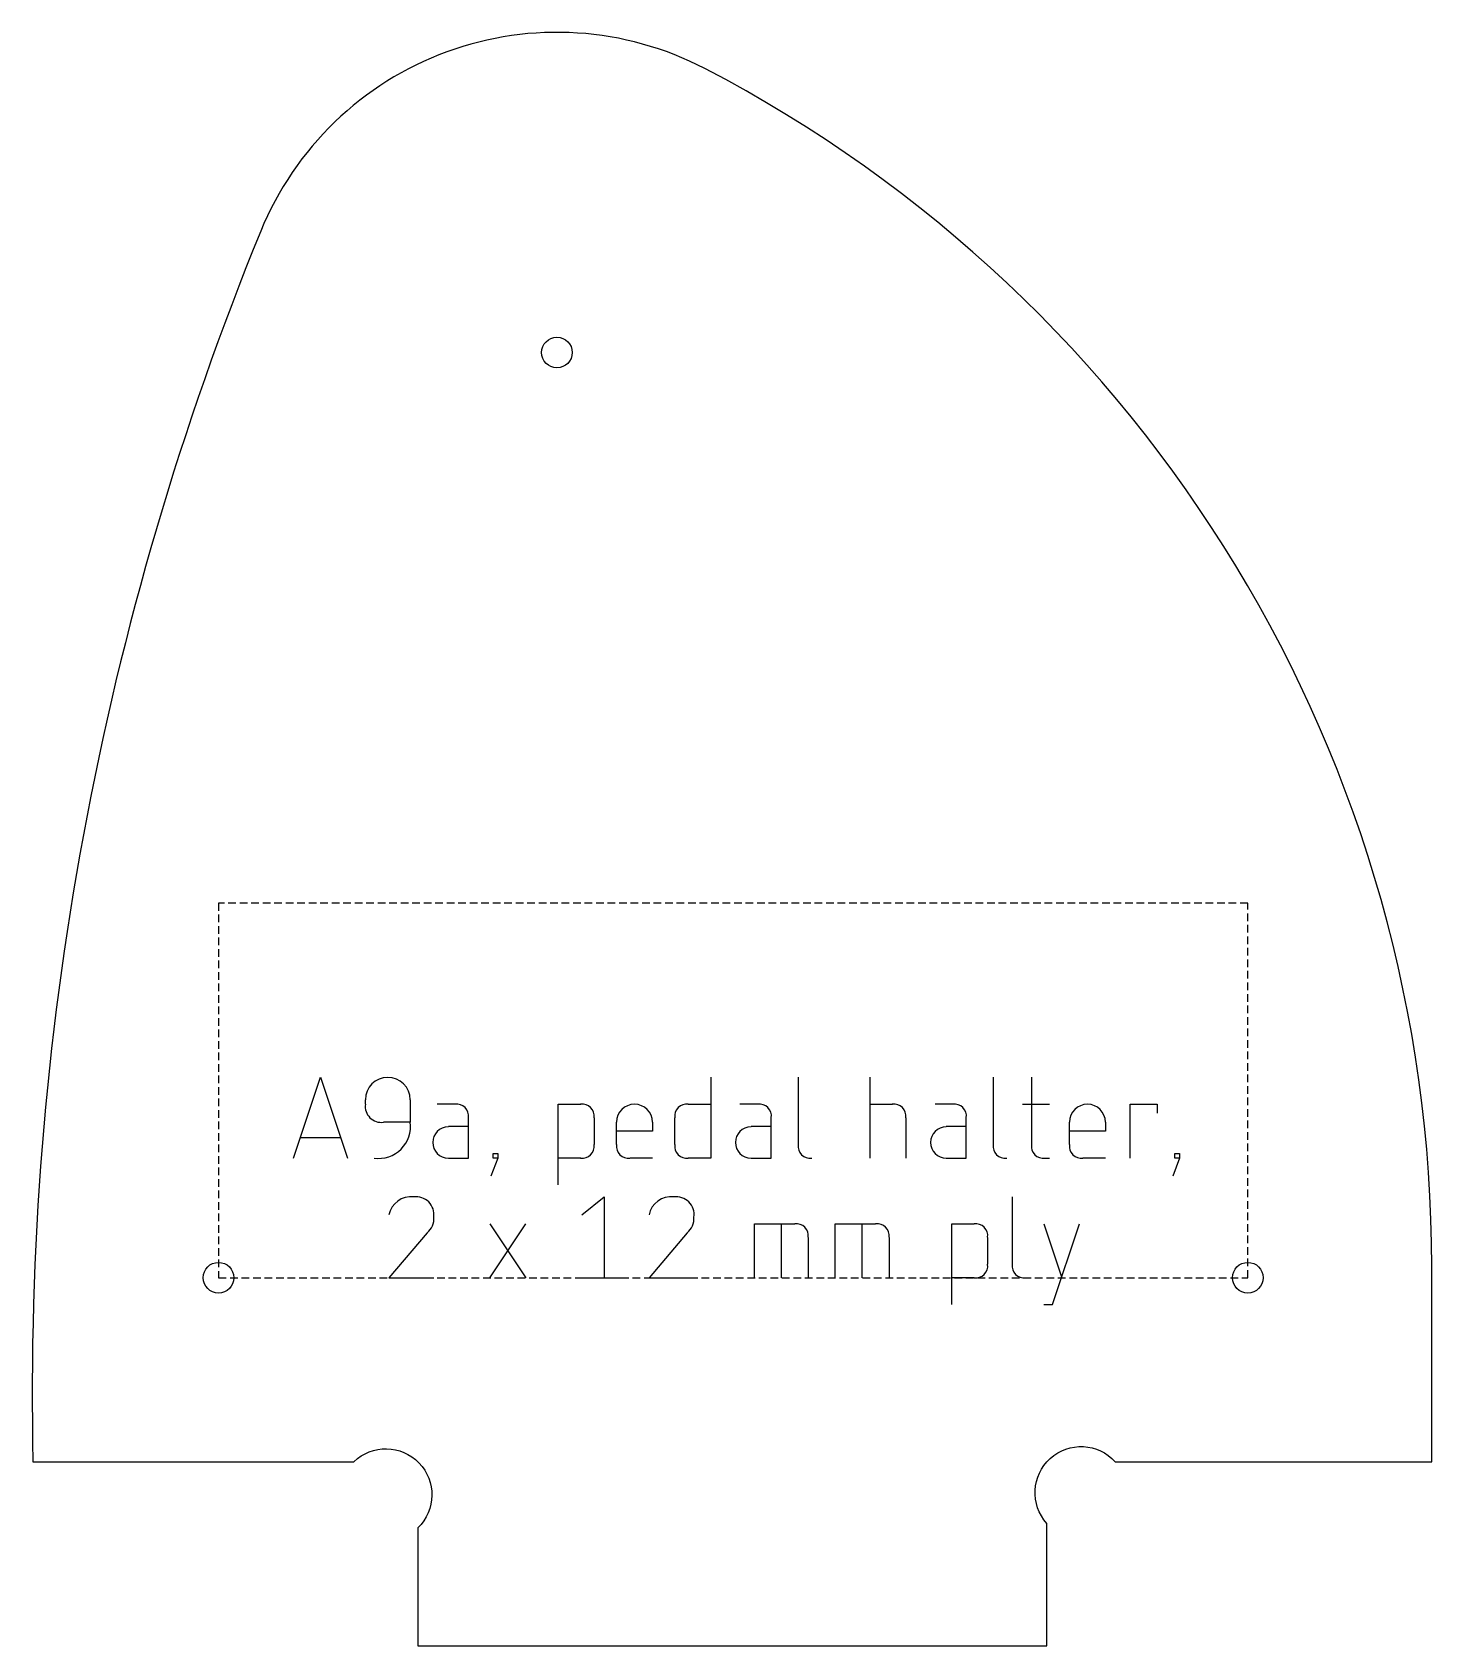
# Model space of a CAD drawing. Header units: millimetres. Extents: x -537 to -446, y -1078 to -973.
import ezdxf

# ---------------------------------------------------------------- set-up
doc = ezdxf.new("R2010")
doc.units = ezdxf.units.MM
doc.linetypes.add('DASHED', pattern=[0.75, 0.5, -0.25])
doc.layers.get('0').update_dxf_attribs({"linetype": 'CONTINUOUS'})
doc.layers.add('1', color=7, linetype='DASHED')

msp = doc.modelspace()

# ---------------------------------------------------------------- linework, layer by layer
for p, q in [((-519.9, -1046.53), (-518.15, -1041.26)), ((-518.15, -1041.26), (-516.39, -1046.53)), ((-492.7, -1041.26), (-492.7, -1046.53)), ((-486.99, -1041.26), (-486.99, -1045.65)), ((-482.31, -1046.53), (-482.31, -1041.26)), ((-474.27, -1041.26), (-474.27, -1045.65)), ((-471.78, -1041.26), (-471.78, -1045.65)), ((-515.22, -1043.02), (-515.22, -1042.73)), ((-512.3, -1042.73), (-512.3, -1044.19)), ((-509.37, -1043.02), (-510.54, -1043.02)), ((-502.64, -1048.28), (-502.64, -1043.02)), ((-502.64, -1043.02), (-501.18, -1043.02)), ((-494.16, -1043.02), (-492.7, -1043.02)), ((-489.63, -1043.02), (-490.8, -1043.02)), ((-482.31, -1043.02), (-480.85, -1043.02)), ((-476.9, -1043.02), (-478.07, -1043.02)), ((-472.37, -1043.02), (-470.61, -1043.02)), ((-465.35, -1046.53), (-465.35, -1043.02)), ((-465.35, -1043.02), (-463.59, -1043.02)), ((-463.59, -1043.02), (-463.59, -1043.6)), ((-512.3, -1044.19), (-514.05, -1044.19)), ((-508.49, -1044.48), (-509.81, -1044.48)), ((-508.49, -1046.53), (-508.49, -1043.9)), ((-500.3, -1043.9), (-500.3, -1045.65)), ((-498.84, -1045.65), (-498.84, -1044.19)), ((-496.5, -1044.19), (-496.5, -1044.77)), ((-495.04, -1045.65), (-495.04, -1043.9)), ((-488.75, -1044.48), (-490.07, -1044.48)), ((-488.75, -1046.53), (-488.75, -1043.9)), ((-479.97, -1043.9), (-479.97, -1046.53)), ((-476.03, -1044.48), (-477.34, -1044.48)), ((-476.03, -1046.53), (-476.03, -1043.9)), ((-469.3, -1045.65), (-469.3, -1044.19)), ((-466.96, -1044.19), (-466.96, -1044.77)), ((-516.83, -1045.21), (-519.46, -1045.21)), ((-496.5, -1044.77), (-498.84, -1044.77)), ((-466.96, -1044.77), (-469.3, -1044.77)), ((-509.81, -1046.53), (-508.49, -1046.53)), ((-506.59, -1046.53), (-507.03, -1047.7)), ((-506.88, -1046.53), (-506.88, -1046.24)), ((-506.88, -1046.24), (-506.59, -1046.24)), ((-506.59, -1046.53), (-506.88, -1046.53)), ((-506.59, -1046.24), (-506.59, -1046.53)), ((-501.18, -1046.53), (-502.64, -1046.53)), ((-496.5, -1046.53), (-497.96, -1046.53)), ((-492.7, -1046.53), (-494.16, -1046.53)), ((-490.07, -1046.53), (-488.75, -1046.53)), ((-477.34, -1046.53), (-476.03, -1046.53)), ((-470.91, -1046.53), (-470.61, -1046.53)), ((-466.96, -1046.53), (-468.42, -1046.53)), ((-462.13, -1046.53), (-462.57, -1047.7)), ((-462.42, -1046.53), (-462.42, -1046.24)), ((-462.42, -1046.24), (-462.13, -1046.24)), ((-462.13, -1046.53), (-462.42, -1046.53)), ((-462.13, -1046.24), (-462.13, -1046.53)), ((-501.11, -1050.23), (-499.65, -1049.06)), ((-499.65, -1049.06), (-499.65, -1054.33)), ((-473.03, -1049.06), (-473.03, -1053.45)), ((-507.1, -1054.33), (-504.76, -1050.82)), ((-507.1, -1050.82), (-504.76, -1054.33)), ((-489.85, -1054.33), (-489.85, -1050.82)), ((-489.85, -1050.82), (-487.21, -1050.82)), ((-488.09, -1054.33), (-488.09, -1050.82)), ((-484.58, -1054.33), (-484.58, -1050.82)), ((-484.58, -1050.82), (-481.95, -1050.82)), ((-482.83, -1054.33), (-482.83, -1050.82)), ((-476.98, -1056.08), (-476.98, -1050.82)), ((-476.98, -1050.82), (-475.51, -1050.82)), ((-470.98, -1050.82), (-469.81, -1054.33)), ((-470.4, -1056.08), (-468.64, -1050.82)), ((-511.2, -1051.4), (-513.69, -1054.33)), ((-494.23, -1051.4), (-496.72, -1054.33)), ((-486.34, -1051.7), (-486.34, -1054.33)), ((-481.07, -1051.7), (-481.07, -1054.33)), ((-474.64, -1051.7), (-474.64, -1053.45)), ((-513.69, -1054.33), (-510.76, -1054.33)), ((-501.11, -1054.33), (-498.18, -1054.33)), ((-496.72, -1054.33), (-493.8, -1054.33)), ((-475.51, -1054.33), (-476.98, -1054.33)), ((-470.98, -1056.08), (-470.4, -1056.08))]:
    msp.add_line(p, q)
msp.add_lwpolyline([(-511.8, -1078.33), (-470.77, -1078.33), (-470.77, -1070.35, -1), (-466.32, -1066.33), (-445.67, -1066.33), (-445.67, -1053.6, 0.279675), (-493.08, -975.48), (-493.09, -975.48, 0.441296), (-522.05, -986.09, 0.103086), (-536.9, -1066.33), (-515.97, -1066.33, -1), (-511.8, -1070.64)], format="xyb", close=True)
for centre in [(-502.73, -994), (-524.8, -1054.33), (-457.67, -1054.33)]:
    msp.add_circle(centre, 1)
for centre, radius, start, end in [((-513.76, -1042.73), 1.46, 0, 180), ((-514.19, -1043.16), 1.04, 172.2314, 277.7686), ((-509.27, -1043.79), 0.779, -7.7686, 97.7686), ((-501.08, -1043.79), 0.779, -7.7686, 97.7686), ((-497.67, -1044.19), 1.17, 0, 180), ((-494.27, -1043.79), 0.779, 82.2314, 187.7686), ((-489.52, -1043.79), 0.779, -7.7686, 97.7686), ((-480.75, -1043.79), 0.779, -7.7686, 97.7686), ((-476.8, -1043.79), 0.779, -7.7686, 97.7686), ((-468.13, -1044.19), 1.17, 0, 180), ((-514.36, -1044.47), 2.08, -97.7686, 7.7686), ((-509.81, -1045.51), 1.02, 90, 270), ((-490.07, -1045.51), 1.02, 90, 270), ((-477.34, -1045.51), 1.02, 90, 270), ((-501.08, -1045.76), 0.779, -97.7686, 7.7686), ((-498.07, -1045.76), 0.779, 172.2314, 277.7686), ((-494.27, -1045.76), 0.779, 172.2314, 277.7686), ((-486.22, -1045.76), 0.779, 172.2314, 277.7686), ((-473.5, -1045.76), 0.779, 172.2314, 277.7686), ((-471.01, -1045.76), 0.779, 172.2314, 277.7686), ((-468.53, -1045.76), 0.779, 172.2314, 277.7686), ((-512.25, -1050.51), 1.46, 83.0482, 169.0066), ((-511.92, -1050.22), 1.17, -7.7686, 97.7686), ((-495.29, -1050.51), 1.46, 83.0482, 169.0066), ((-494.95, -1050.22), 1.17, -7.7686, 97.7686), ((-511.93, -1050.48), 1.18, -51.4833, 5.0861), ((-494.97, -1050.48), 1.18, -51.4833, 5.0861), ((-487.11, -1051.59), 0.779, -7.7686, 97.7686), ((-481.84, -1051.59), 0.779, -7.7686, 97.7686), ((-475.41, -1051.59), 0.779, -7.7686, 97.7686), ((-475.41, -1053.56), 0.779, -97.7686, 7.7686), ((-472.26, -1053.56), 0.779, 172.2314, 277.7686)]:
    msp.add_arc(centre, radius, start, end)
at = {"layer": '1'}
for p, q in [((-457.67, -1029.9), (-524.8, -1029.9)), ((-524.8, -1029.9), (-524.8, -1054.33)), ((-457.67, -1054.33), (-457.67, -1029.9)), ((-524.8, -1054.33), (-457.67, -1054.33))]:
    msp.add_line(p, q, dxfattribs=at)

doc.saveas('drawing.dxf')
